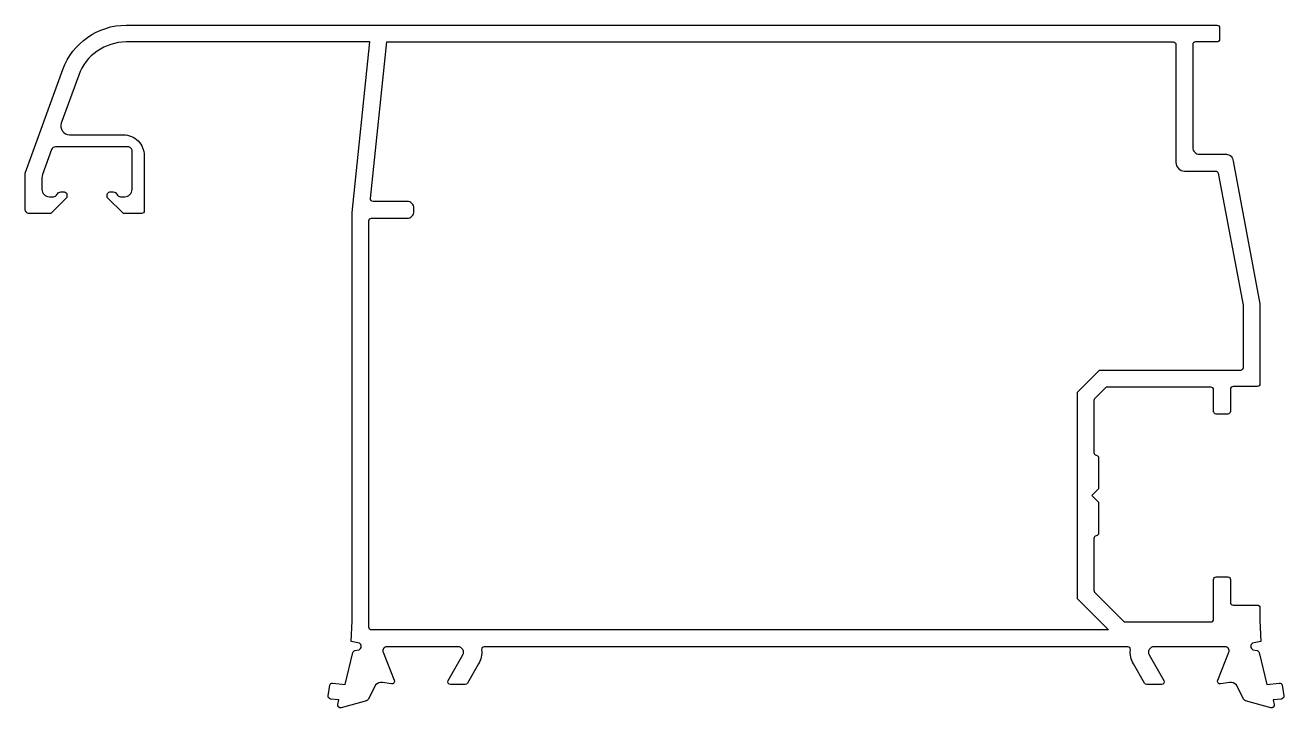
# Model space of a CAD drawing. Extents: x 920 to 1013.6, y -36.7 to 14.1.
import ezdxf

# ---------------------------------------------------------------- set-up
doc = ezdxf.new("R2010")
doc.units = 0
doc.header["$LTSCALE"] = 15
doc.layers.get('0').update_dxf_attribs({"linetype": 'CONTINUOUS'})

msp = doc.modelspace()

# ---------------------------------------------------------------- linework, layer by layer
msp.add_lwpolyline([(1011.801, -30.166), (1011.865, -31.719), (1011.246, -31.842, 0.559912), (1011.272, -32.353), (1011.582, -32.403, -0.281335), (1011.73, -32.55), (1012.315, -34.932), (1013.22, -34.818, -0.426464), (1013.455, -34.985), (1013.572, -35.776, -0.402069), (1013.411, -36.002), (1012.784, -36.064), (1012.852, -36.421, -0.555633), (1012.602, -36.651), (1010.713, -36.127, -0.213838), (1010.588, -36.023), (1010.057, -34.946, 0.213572), (1009.544, -34.782), (1008.875, -34.881, -0.57735), (1008.66, -34.609), (1009.485, -32.529, 0.529705), (1009.206, -32.119), (1003.909, -32.119, 0.57735), (1003.562, -32.719), (1004.659, -34.619, -0.57735), (1004.486, -34.919), (1003.389, -34.919, -0.267949), (1003.216, -34.819), (1002.393, -33.394, -0.157878), (1002.168, -32.339, 0.444637), (1001.969, -32.119), (954.138, -32.119, 0.444637), (953.939, -32.339, -0.157878), (953.714, -33.394), (952.891, -34.819, -0.267949), (952.718, -34.919), (951.621, -34.919, -0.57735), (951.448, -34.619), (952.545, -32.719, 0.57735), (952.198, -32.119), (946.901, -32.119, 0.529705), (946.622, -32.529), (947.447, -34.609, -0.57735), (947.232, -34.881), (946.563, -34.782, 0.213572), (946.05, -34.946), (945.52, -36.023, -0.213838), (945.394, -36.127), (943.505, -36.651, -0.555633), (943.255, -36.421), (943.323, -36.064), (942.696, -36.002, -0.402069), (942.535, -35.776), (942.652, -34.985, -0.426464), (942.887, -34.818), (943.792, -34.932), (944.377, -32.55, -0.281335), (944.525, -32.403), (944.835, -32.353, 0.559912), (944.861, -31.842), (944.242, -31.719), (944.306, -30.179), (944.306, -25.179), (944.306, 0.178), (945.64, 12.844), (927.514, 12.844, 0.315299), (923.99, 10.377), (922.694, 6.817, 0.520567), (923.305, 5.944), (927.309, 5.944, -0.414214), (928.859, 4.394), (928.859, 0.294, -0.414214), (928.659, 0.094), (927.309, 0.094), (926.109, 1.294), (926.109, 1.494, -0.414214), (926.309, 1.694), (926.559, 1.694, -0.293253), (926.832, 1.519, 0.293253), (927.104, 1.344), (927.409, 1.344, 0.414214), (927.959, 1.894), (927.959, 4.744, 0.414214), (927.659, 5.044), (922.259, 5.044, 0.315299), (921.977, 4.847), (921.298, 2.981, 0.087489), (921.259, 2.759), (921.259, 1.894, 0.414214), (921.809, 1.344), (922.114, 1.344, 0.293253), (922.386, 1.519, -0.293253), (922.659, 1.694), (922.909, 1.694, -0.414214), (923.109, 1.494), (923.109, 1.294), (921.909, 0.094), (920.309, 0.094, -0.414214), (920.009, 0.394), (920.009, 3.094), (922.815, 10.804, -0.315299), (927.514, 14.094), (1008.601, 14.094, -0.414214), (1008.801, 13.894), (1008.801, 13.044, -0.414214), (1008.601, 12.844), (1007.001, 12.844, 0.414214), (1006.801, 12.644), (1006.801, 4.994, 0.414214), (1007.301, 4.494), (1009.301, 4.494, -0.414214), (1009.801, 3.994), (1011.801, -6.619), (1011.801, -12.569, -0.414214), (1011.601, -12.769), (1009.801, -12.769, 0.414214), (1009.601, -12.969), (1009.601, -14.619, -0.414214), (1009.401, -14.819), (1008.551, -14.819, -0.414214), (1008.351, -14.619), (1008.351, -13.019, 0.414214), (1008.151, -12.819), (1000.368, -12.819), (999.509, -13.678, 0.198912), (999.451, -13.819), (999.451, -17.672, 0.377964), (999.626, -17.87, -0.377964), (999.801, -18.069), (999.801, -20.369), (999.301, -20.869), (999.801, -21.369), (999.801, -23.669, -0.377964), (999.626, -23.867, 0.377964), (999.451, -24.066), (999.451, -27.918, 0.198912), (999.509, -28.06), (1001.66, -30.21, 0.198912), (1001.801, -30.269), (1008.151, -30.269, 0.414214), (1008.351, -30.069), (1008.351, -27.119, -0.414214), (1008.551, -26.919), (1009.401, -26.919, -0.414214), (1009.601, -27.119), (1009.601, -28.819, 0.414214), (1009.801, -29.019), (1011.601, -29.019, -0.414214), (1011.801, -29.219), (1011.801, -30.179)], format="xyb")
msp.add_lwpolyline([(1010.551, -6.754), (1010.551, -11.369, -0.414214), (1010.351, -11.569), (999.851, -11.569), (998.201, -13.219), (998.201, -28.519), (1000.551, -30.869), (945.756, -30.869, -0.414214), (945.556, -30.669), (945.556, -0.456, -0.414214), (945.756, -0.256), (948.406, -0.256, 0.414214), (948.906, 0.244), (948.906, 0.494, 0.414214), (948.406, 0.994), (945.871, 0.994, -0.445296), (945.672, 1.215), (946.897, 12.844), (1005.351, 12.844, -0.414214), (1005.551, 12.644), (1005.551, 3.894, 0.414214), (1006.201, 3.244), (1008.504, 3.244, -0.360653), (1008.701, 3.081), (1010.547, -6.717, -0.0466)], format="xyb", close=True)

doc.saveas('drawing.dxf')
